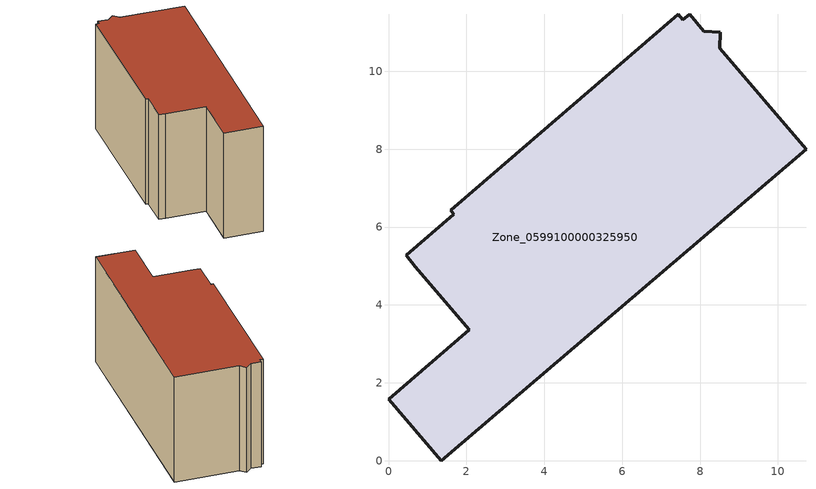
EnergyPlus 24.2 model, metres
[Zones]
Zone_0599100000325950
 floor ground (C_G): 0.46,5.28 1.68,6.33 1.6,6.43 7.44,11.46 7.56,11.32 7.73,11.46 8.09,11.03 8.52,11 8.5,10.59 10.72,7.99 1.36,0 0,1.58 2.07,3.36 0.68,4.98 z0
 wall outside (C_F): 1.6,6.43 1.68,6.33 0.46,5.28 0.68,4.98 2.07,3.36 0,1.58 1.36,0 10.72,7.99 8.5,10.59 8.52,11 8.09,11.03 7.73,11.46 7.56,11.32 7.44,11.46 1.6,6.43 z0:6.1
 roof outside (C_R): 1.68,6.33 0.46,5.28 0.68,4.98 2.07,3.36 0,1.58 1.36,0 10.72,7.99 8.5,10.59 8.52,11 8.09,11.03 7.73,11.46 7.56,11.32 7.44,11.46 1.6,6.43 z6.1
[BUILDING]
Pand.0599100000325950: North Axis=0; Terrain=City; Loads Convergence Tolerance Value=0.04; Temperature Convergence Tolerance Value=0.4; Solar Distribution=FullExterior; Maximum Number of Warmup Days=25; Minimum Number of Warmup Days=1
[Site:Location]
Rotterdam.The.Hague.AP_ZH_NLD Design_Conditions: Latitude=51.96; Longitude=4.45; Time Zone=1; Elevation=-4.5
[SITE:GROUNDTEMPERATURE:BUILDINGSURFACE]
18, 18, 18, 18, 18, 18, 18, 18, 18, 18, 18, 18
[MATERIAL] Thermal Absorptance=0.9; Solar Absorptance=0.7; Visible Absorptance=0.7
Name | Roughness | Thickness | Conductivity | Density | Specific Heat
G.TI.1946 | MediumSmooth | 0.15 | 1 | 540 | 1210
F.TI.1946 | Rough | 0.3 | 0.857143 | 1920 | 840
R.TI.1946 | MediumRough | 0.2 | 0.1 | 1500 | 1000
[CONSTRUCTION]
C_G: G.TI.1946
C_F: F.TI.1946
C_R: R.TI.1946
[ZONE]
Zone_0599100000325950: Type=1; Multiplier=1; Ceiling Height=Autocalculate; Volume=Autocalculate; Floor Area=autocalculate; Part of Total Floor Area=Yes
[ZONEINFILTRATION:DESIGNFLOWRATE]
Infil_Zone_0599100000325950: Zone or ZoneList or Space or SpaceList=Zone_0599100000325950; Schedule=AlwaysOn; Design Flow Rate Calculation Method=Flow/Area; Flow Rate per Floor Area=0.003; Constant Term Coefficient=1; Temperature Term Coefficient=0; Velocity Term Coefficient=0; Velocity Squared Term Coefficient=0
[HVACTEMPLATE:ZONE:IDEALLOADSAIRSYSTEM]
Zone_0599100000325950: Maximum Heating Supply Air Temperature=50; Minimum Cooling Supply Air Temperature=13; Maximum Heating Supply Air Humidity Ratio=0.0156; Minimum Cooling Supply Air Humidity Ratio=0.0077; Heating Limit=NoLimit; Cooling Limit=NoLimit; Dehumidification Control Type=ConstantSensibleHeatRatio; Cooling Sensible Heat Ratio=0.7; Dehumidification Setpoint=60; Humidification Control Type=None; Humidification Setpoint=30; Outdoor Air Method=None; Outdoor Air Flow Rate per Person=0.00944; Outdoor Air Flow Rate per Zone Floor Area=0; Outdoor Air Flow Rate per Zone=0; Demand Controlled Ventilation Type=None; Outdoor Air Economizer Type=NoEconomizer; Heat Recovery Type=None; Sensible Heat Recovery Effectiveness=0.7; Latent Heat Recovery Effectiveness=0.65
[ZONECONTROL:THERMOSTAT]
ThermostatControl_Zone_0599100000325950: Zone or ZoneList=Zone_0599100000325950; Control Type Schedule=DualSetpointControlType; Control 1=Thermostat_Zone_0599100000325950; Temperature Difference Between Cutout And Setpoint=0
[THERMOSTATSETPOINT:DUALSETPOINT]
Thermostat_Zone_0599100000325950: Heating Setpoint Temperature Schedule=HeatingSetpoint_Zone_0599100000325950; Cooling Setpoint Temperature Schedule=CoolingSetpoint_Zone_0599100000325950
[SCHEDULE:COMPACT]
HeatingSetpoint_Zone_0599100000325950: Through: 12/31, For: AllDays, Until: 24:00, 21
CoolingSetpoint_Zone_0599100000325950: Through: 12/31, For: AllDays, Until: 24:00, 24
DualSetpointControlType: Through: 12/31, For: AllDays, Until: 24:00, 4
AlwaysOn: Through: 12/31, For: AllDays, Until: 24:00, 1
